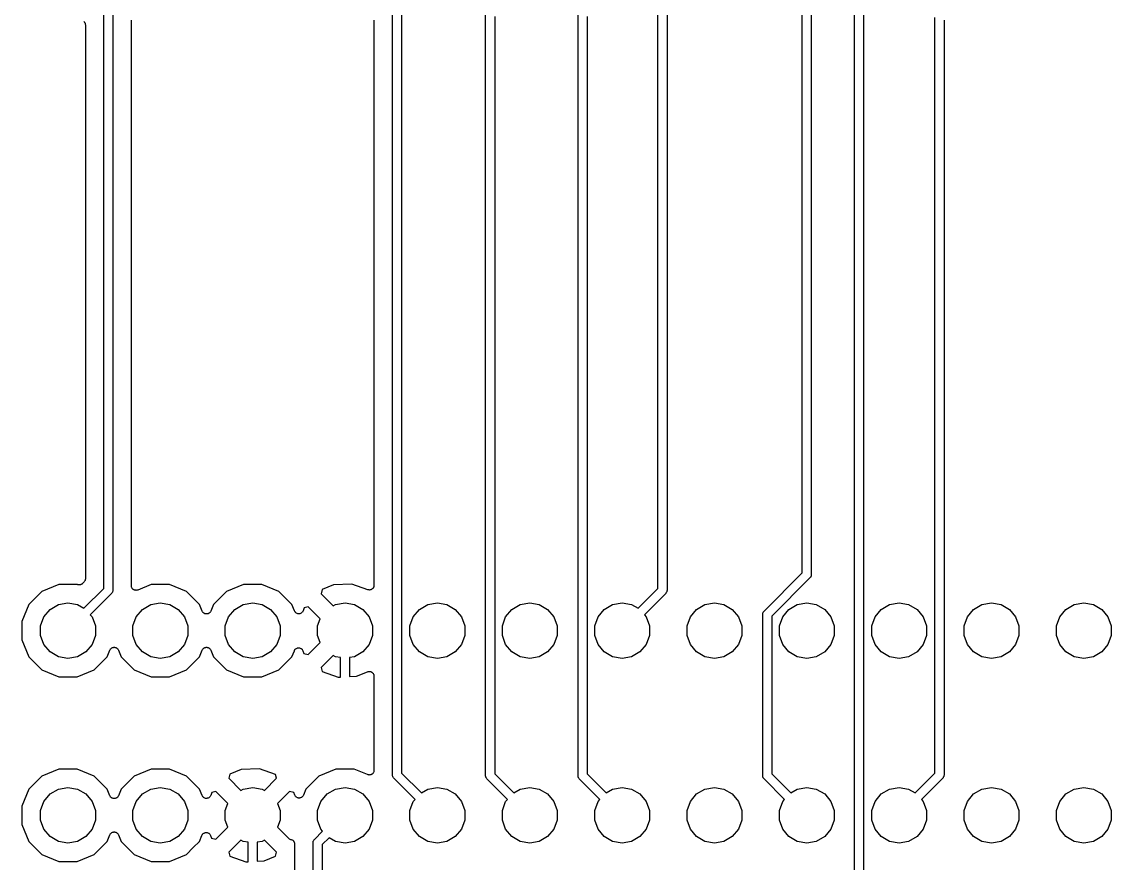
# Model space of a CAD drawing. Extents: x 116.4 to 213.4, y -134.3 to -53.5.
# Drawn here: x 134.98 to 164.94, y -119.43 to -96.28 of the extents above; entities that cross this region are included whole.
import ezdxf

# ---------------------------------------------------------------- set-up
doc = ezdxf.new("R2010")
doc.units = 0
doc.header["$MEASUREMENT"] = 0
doc.layers.add('BLACK', color=7, linetype='CONTINUOUS')

msp = doc.modelspace()

# ---------------------------------------------------------------- linework, layer by layer
at = {"layer": 'Black'}
for p, q in [((157.883, -120.589), (157.883, -83.522)), ((158.133, -83.5738), (158.133, -120.589)), ((137.236, -111.867), (137.236, -92.9432)), ((137.486, -92.8914), (137.486, -111.919)), ((152.476, -111.867), (152.476, -94.2559)), ((152.726, -94.2041), (152.726, -111.919)), ((145.174, -116.999), (145.174, -94.9966)), ((145.424, -95.121), (145.424, -116.947)), ((156.445, -111.441), (156.445, -95.7389)), ((156.695, -95.7389), (156.695, -111.492)), ((147.738, -117.023), (147.738, -96.0834)), ((147.988, -96.1352), (147.988, -116.971)), ((150.278, -117.023), (150.278, -96.0834)), ((150.528, -96.1352), (150.528, -116.971)), ((160.096, -116.947), (160.096, -96.159)), ((136.688, -96.2719), (136.698, -96.2808)), ((136.698, -96.2808), (136.703, -96.2881)), ((136.703, -96.2881), (136.708, -96.2943)), ((136.708, -96.2943), (136.714, -96.307)), ((136.714, -96.307), (136.721, -96.319)), ((136.721, -96.319), (136.722, -96.3273)), ((136.722, -96.3273), (136.725, -96.3351)), ((136.725, -96.3351), (136.726, -96.3488)), ((136.726, -96.3488), (136.728, -96.3624)), ((136.728, -96.3624), (136.728, -111.604)), ((137.994, -111.795), (137.994, -96.2309)), ((144.666, -96.2313), (144.666, -111.785)), ((160.346, -96.2322), (160.346, -116.999)), ((155.394, -112.491), (156.445, -111.441)), ((135.998, -111.76), (135.532, -111.953)), ((136.504, -111.76), (135.998, -111.76)), ((136.511, -111.763), (136.504, -111.76)), ((136.613, -111.761), (136.605, -111.763)), ((136.624, -111.753), (136.613, -111.761)), ((136.637, -111.747), (136.624, -111.753)), ((136.642, -111.74), (136.637, -111.747)), ((136.649, -111.736), (136.642, -111.74)), ((136.691, -111.694), (136.649, -111.736)), ((136.694, -111.689), (136.691, -111.694)), ((136.698, -111.686), (136.694, -111.689)), ((136.707, -111.671), (136.698, -111.686)), ((136.716, -111.658), (136.707, -111.671)), ((136.718, -111.652), (136.716, -111.658)), ((136.721, -111.647), (136.718, -111.652)), ((136.723, -111.631), (136.721, -111.647)), ((136.728, -111.615), (136.723, -111.631)), ((136.728, -111.604), (136.727, -111.609)), ((136.727, -111.609), (136.728, -111.615)), ((138.538, -111.76), (138.17, -111.912)), ((139.044, -111.76), (138.538, -111.76)), ((139.51, -111.954), (139.044, -111.76)), ((141.078, -111.76), (140.612, -111.953)), ((141.584, -111.76), (141.078, -111.76)), ((142.05, -111.954), (141.584, -111.76)), ((144.059, -111.749), (143.551, -111.774)), ((144.496, -111.905), (144.059, -111.749)), ((156.658, -111.581), (155.608, -112.631)), ((156.661, -111.576), (156.658, -111.581)), ((156.666, -111.573), (156.661, -111.576)), ((156.671, -111.563), (156.666, -111.573)), ((156.678, -111.555), (156.671, -111.563)), ((156.68, -111.549), (156.678, -111.555)), ((156.683, -111.545), (156.68, -111.549)), ((156.685, -111.54), (156.683, -111.545)), ((156.687, -111.535), (156.685, -111.54)), ((156.689, -111.524), (156.687, -111.535)), ((156.693, -111.514), (156.689, -111.524)), ((156.694, -111.503), (156.693, -111.508)), ((156.693, -111.508), (156.693, -111.514)), ((156.695, -111.492), (156.694, -111.498)), ((156.694, -111.498), (156.694, -111.503)), ((135.532, -111.953), (135.174, -112.31)), ((136.519, -111.765), (136.511, -111.763)), ((136.527, -111.768), (136.519, -111.765)), ((136.54, -111.77), (136.527, -111.768)), ((136.554, -111.773), (136.54, -111.77)), ((136.562, -111.772), (136.554, -111.773)), ((136.57, -111.772), (136.562, -111.772)), ((136.584, -111.769), (136.57, -111.772)), ((136.597, -111.767), (136.584, -111.769)), ((136.605, -111.763), (136.597, -111.767)), ((136.689, -112.414), (137.236, -111.867)), ((137.45, -112.007), (136.865, -112.591)), ((137.453, -112.003), (137.45, -112.007)), ((137.457, -111.999), (137.453, -112.003)), ((137.465, -111.985), (137.457, -111.999)), ((137.474, -111.972), (137.465, -111.985)), ((137.476, -111.966), (137.474, -111.972)), ((137.479, -111.962), (137.476, -111.966)), ((137.481, -111.945), (137.479, -111.962)), ((137.486, -111.93), (137.481, -111.945)), ((137.486, -111.919), (137.485, -111.924)), ((137.485, -111.924), (137.486, -111.93)), ((137.997, -111.808), (137.994, -111.795)), ((137.997, -111.822), (137.997, -111.808)), ((138, -111.83), (137.997, -111.822)), ((138.002, -111.838), (138, -111.83)), ((138.009, -111.85), (138.002, -111.838)), ((138.014, -111.863), (138.009, -111.85)), ((138.02, -111.869), (138.014, -111.863)), ((138.024, -111.876), (138.02, -111.869)), ((138.034, -111.885), (138.024, -111.876)), ((138.044, -111.895), (138.034, -111.885)), ((138.051, -111.899), (138.044, -111.895)), ((138.058, -111.905), (138.051, -111.899)), ((138.071, -111.909), (138.058, -111.905)), ((138.083, -111.916), (138.071, -111.909)), ((138.091, -111.917), (138.083, -111.916)), ((138.099, -111.92), (138.091, -111.917)), ((138.113, -111.92), (138.099, -111.92)), ((138.127, -111.922), (138.113, -111.92)), ((138.135, -111.92), (138.127, -111.922)), ((138.143, -111.92), (138.135, -111.92)), ((138.156, -111.915), (138.143, -111.92)), ((138.17, -111.912), (138.156, -111.915)), ((139.867, -112.312), (139.51, -111.954)), ((140.612, -111.953), (140.254, -112.31)), ((142.407, -112.312), (142.05, -111.954)), ((143.244, -111.901), (143.212, -112.013)), ((143.212, -112.013), (143.546, -112.347)), ((143.551, -111.774), (143.244, -111.901)), ((144.507, -111.907), (144.496, -111.905)), ((144.517, -111.91), (144.507, -111.907)), ((144.528, -111.91), (144.517, -111.91)), ((144.54, -111.912), (144.528, -111.91)), ((144.55, -111.91), (144.54, -111.912)), ((144.561, -111.91), (144.55, -111.91)), ((144.572, -111.906), (144.561, -111.91)), ((144.583, -111.904), (144.572, -111.906)), ((144.592, -111.899), (144.583, -111.904)), ((144.602, -111.895), (144.592, -111.899)), ((144.611, -111.888), (144.602, -111.895)), ((144.621, -111.882), (144.611, -111.888)), ((144.628, -111.874), (144.621, -111.882)), ((144.636, -111.867), (144.628, -111.874)), ((144.642, -111.857), (144.636, -111.867)), ((144.649, -111.848), (144.642, -111.857)), ((144.653, -111.838), (144.649, -111.848)), ((144.658, -111.829), (144.653, -111.838)), ((144.66, -111.817), (144.658, -111.829)), ((144.664, -111.807), (144.66, -111.817)), ((144.666, -111.785), (144.664, -111.796)), ((144.664, -111.796), (144.664, -111.807)), ((151.929, -112.414), (152.476, -111.867)), ((152.69, -112.007), (152.105, -112.591)), ((152.693, -112.003), (152.69, -112.007)), ((152.697, -111.999), (152.693, -112.003)), ((152.705, -111.985), (152.697, -111.999)), ((152.714, -111.972), (152.705, -111.985)), ((152.716, -111.966), (152.714, -111.972)), ((152.719, -111.962), (152.716, -111.966)), ((152.721, -111.945), (152.719, -111.962)), ((152.726, -111.93), (152.721, -111.945)), ((152.726, -111.919), (152.725, -111.924)), ((152.725, -111.924), (152.726, -111.93)), ((135.174, -112.31), (134.98, -112.776)), ((135.758, -112.444), (135.988, -112.311)), ((135.988, -112.311), (136.25, -112.265)), ((136.25, -112.265), (136.512, -112.311)), ((136.512, -112.311), (136.689, -112.414)), ((138.298, -112.444), (138.528, -112.311)), ((138.528, -112.311), (138.79, -112.265)), ((138.79, -112.265), (139.052, -112.311)), ((139.052, -112.311), (139.282, -112.444)), ((139.943, -112.494), (139.867, -112.312)), ((140.254, -112.31), (140.177, -112.494)), ((140.838, -112.444), (141.068, -112.311)), ((141.068, -112.311), (141.33, -112.265)), ((141.33, -112.265), (141.592, -112.311)), ((141.592, -112.311), (141.822, -112.444)), ((142.48, -112.488), (142.407, -112.312)), ((143.546, -112.347), (143.608, -112.311)), ((143.608, -112.311), (143.87, -112.265)), ((143.87, -112.265), (144.132, -112.311)), ((144.132, -112.311), (144.362, -112.444)), ((145.918, -112.444), (146.148, -112.311)), ((146.148, -112.311), (146.41, -112.265)), ((146.41, -112.265), (146.672, -112.311)), ((146.672, -112.311), (146.902, -112.444)), ((148.458, -112.444), (148.688, -112.311)), ((148.688, -112.311), (148.95, -112.265)), ((148.95, -112.265), (149.212, -112.311)), ((149.212, -112.311), (149.442, -112.444)), ((150.998, -112.444), (151.228, -112.311)), ((151.228, -112.311), (151.49, -112.265)), ((151.49, -112.265), (151.752, -112.311)), ((151.752, -112.311), (151.929, -112.414)), ((153.538, -112.444), (153.768, -112.311)), ((153.768, -112.311), (154.03, -112.265)), ((154.03, -112.265), (154.292, -112.311)), ((154.292, -112.311), (154.522, -112.444)), ((156.078, -112.444), (156.308, -112.311)), ((156.308, -112.311), (156.57, -112.265)), ((156.57, -112.265), (156.832, -112.311)), ((156.832, -112.311), (157.062, -112.444)), ((158.618, -112.444), (158.848, -112.311)), ((158.848, -112.311), (159.11, -112.265)), ((159.11, -112.265), (159.372, -112.311)), ((159.372, -112.311), (159.602, -112.444)), ((161.158, -112.444), (161.388, -112.311)), ((161.388, -112.311), (161.65, -112.265)), ((161.65, -112.265), (161.912, -112.311)), ((161.912, -112.311), (162.142, -112.444)), ((163.698, -112.444), (163.928, -112.311)), ((163.928, -112.311), (164.19, -112.265)), ((164.19, -112.265), (164.452, -112.311)), ((164.452, -112.311), (164.682, -112.444)), ((135.497, -112.897), (135.588, -112.648)), ((135.588, -112.648), (135.758, -112.444)), ((136.865, -112.591), (136.912, -112.648)), ((136.912, -112.648), (137.003, -112.897)), ((138.037, -112.897), (138.128, -112.648)), ((138.128, -112.648), (138.298, -112.444)), ((139.282, -112.444), (139.452, -112.648)), ((139.452, -112.648), (139.543, -112.897)), ((139.952, -112.508), (139.943, -112.494)), ((139.959, -112.523), (139.952, -112.508)), ((139.963, -112.527), (139.959, -112.523)), ((139.966, -112.531), (139.963, -112.527)), ((139.979, -112.541), (139.966, -112.531)), ((139.992, -112.553), (139.979, -112.541)), ((139.997, -112.555), (139.992, -112.553)), ((140.001, -112.558), (139.997, -112.555)), ((140.017, -112.563), (140.001, -112.558)), ((140.032, -112.569), (140.017, -112.563)), ((140.038, -112.57), (140.032, -112.569)), ((140.043, -112.571), (140.038, -112.57)), ((140.06, -112.571), (140.043, -112.571)), ((140.077, -112.571), (140.06, -112.571)), ((140.082, -112.57), (140.077, -112.571)), ((140.087, -112.57), (140.082, -112.57)), ((140.103, -112.563), (140.087, -112.57)), ((140.119, -112.558), (140.103, -112.563)), ((140.123, -112.555), (140.119, -112.558)), ((140.128, -112.553), (140.123, -112.555)), ((140.14, -112.541), (140.128, -112.553)), ((140.154, -112.531), (140.14, -112.541)), ((140.157, -112.527), (140.154, -112.531)), ((140.161, -112.523), (140.157, -112.527)), ((140.168, -112.508), (140.161, -112.523)), ((140.177, -112.494), (140.168, -112.508)), ((140.577, -112.897), (140.668, -112.648)), ((140.668, -112.648), (140.838, -112.444)), ((141.822, -112.444), (141.992, -112.648)), ((141.992, -112.648), (142.083, -112.897)), ((142.491, -112.505), (142.48, -112.488)), ((142.501, -112.522), (142.491, -112.505)), ((142.503, -112.523), (142.501, -112.522)), ((142.504, -112.525), (142.503, -112.523)), ((142.519, -112.537), (142.504, -112.525)), ((142.535, -112.55), (142.519, -112.537)), ((142.537, -112.55), (142.535, -112.55)), ((142.539, -112.552), (142.537, -112.55)), ((142.558, -112.558), (142.539, -112.552)), ((142.576, -112.565), (142.558, -112.558)), ((142.579, -112.565), (142.576, -112.565)), ((142.581, -112.565), (142.579, -112.565)), ((142.601, -112.564), (142.581, -112.565)), ((142.62, -112.564), (142.601, -112.564)), ((142.623, -112.563), (142.62, -112.564)), ((142.625, -112.563), (142.623, -112.563)), ((142.643, -112.556), (142.625, -112.563)), ((142.662, -112.549), (142.643, -112.556)), ((142.663, -112.547), (142.662, -112.549)), ((142.666, -112.546), (142.663, -112.547)), ((142.68, -112.533), (142.666, -112.546)), ((142.695, -112.52), (142.68, -112.533)), ((142.696, -112.518), (142.695, -112.52)), ((142.698, -112.517), (142.696, -112.518)), ((142.707, -112.499), (142.698, -112.517)), ((142.717, -112.482), (142.707, -112.499)), ((142.745, -112.403), (142.717, -112.482)), ((142.853, -112.372), (142.745, -112.403)), ((143.186, -112.706), (142.853, -112.372)), ((144.362, -112.444), (144.532, -112.648)), ((144.532, -112.648), (144.623, -112.897)), ((145.657, -112.897), (145.748, -112.648)), ((145.748, -112.648), (145.918, -112.444)), ((146.902, -112.444), (147.072, -112.648)), ((147.072, -112.648), (147.163, -112.897)), ((148.197, -112.897), (148.288, -112.648)), ((148.288, -112.648), (148.458, -112.444)), ((149.442, -112.444), (149.612, -112.648)), ((149.612, -112.648), (149.703, -112.897)), ((150.737, -112.897), (150.828, -112.648)), ((150.828, -112.648), (150.998, -112.444)), ((152.105, -112.591), (152.152, -112.648)), ((152.152, -112.648), (152.243, -112.897)), ((153.277, -112.897), (153.368, -112.648)), ((153.368, -112.648), (153.538, -112.444)), ((154.522, -112.444), (154.692, -112.648)), ((154.692, -112.648), (154.783, -112.897)), ((155.358, -112.569), (155.362, -112.553)), ((155.359, -112.574), (155.358, -112.569)), ((155.358, -112.58), (155.359, -112.574)), ((155.358, -117.023), (155.358, -112.58)), ((155.362, -112.553), (155.365, -112.537)), ((155.365, -112.537), (155.368, -112.532)), ((155.368, -112.532), (155.369, -112.527)), ((155.369, -112.527), (155.379, -112.513)), ((155.379, -112.513), (155.387, -112.499)), ((155.387, -112.499), (155.391, -112.496)), ((155.391, -112.496), (155.394, -112.491)), ((155.608, -112.631), (155.608, -116.971)), ((155.817, -112.897), (155.908, -112.648)), ((155.908, -112.648), (156.078, -112.444)), ((157.062, -112.444), (157.232, -112.648)), ((157.232, -112.648), (157.323, -112.897)), ((158.357, -112.897), (158.448, -112.648)), ((158.448, -112.648), (158.618, -112.444)), ((159.602, -112.444), (159.772, -112.648)), ((159.772, -112.648), (159.863, -112.897)), ((160.897, -112.897), (160.988, -112.648)), ((160.988, -112.648), (161.158, -112.444)), ((162.142, -112.444), (162.312, -112.648)), ((162.312, -112.648), (162.403, -112.897)), ((163.437, -112.897), (163.528, -112.648)), ((163.528, -112.648), (163.698, -112.444)), ((164.682, -112.444), (164.852, -112.648)), ((164.852, -112.648), (164.943, -112.897)), ((134.98, -112.776), (134.98, -113.282)), ((135.497, -113.163), (135.497, -112.897)), ((137.003, -112.897), (137.003, -113.163)), ((138.037, -113.163), (138.037, -112.897)), ((139.543, -112.897), (139.543, -113.163)), ((140.577, -113.163), (140.577, -112.897)), ((142.083, -112.897), (142.083, -113.163)), ((143.117, -112.897), (143.186, -112.706)), ((143.117, -113.163), (143.117, -112.897)), ((144.623, -112.897), (144.623, -113.163)), ((145.657, -113.163), (145.657, -112.897)), ((147.163, -112.897), (147.163, -113.163)), ((148.197, -113.163), (148.197, -112.897)), ((149.703, -112.897), (149.703, -113.163)), ((150.737, -113.163), (150.737, -112.897)), ((152.243, -112.897), (152.243, -113.163)), ((153.277, -113.163), (153.277, -112.897)), ((154.783, -112.897), (154.783, -113.163)), ((155.817, -113.163), (155.817, -112.897)), ((157.323, -112.897), (157.323, -113.163)), ((158.357, -113.163), (158.357, -112.897)), ((159.863, -112.897), (159.863, -113.163)), ((160.897, -113.163), (160.897, -112.897)), ((162.403, -112.897), (162.403, -113.163)), ((163.437, -113.163), (163.437, -112.897)), ((164.943, -112.897), (164.943, -113.163)), ((135.588, -113.412), (135.497, -113.163)), ((137.003, -113.163), (136.912, -113.412)), ((138.128, -113.412), (138.037, -113.163)), ((139.543, -113.163), (139.452, -113.412)), ((140.668, -113.412), (140.577, -113.163)), ((142.083, -113.163), (141.992, -113.412)), ((143.186, -113.354), (143.117, -113.163)), ((144.623, -113.163), (144.532, -113.412)), ((145.748, -113.412), (145.657, -113.163)), ((147.163, -113.163), (147.072, -113.412)), ((148.288, -113.412), (148.197, -113.163)), ((149.703, -113.163), (149.612, -113.412)), ((150.828, -113.412), (150.737, -113.163)), ((152.243, -113.163), (152.152, -113.412)), ((153.368, -113.412), (153.277, -113.163)), ((154.783, -113.163), (154.692, -113.412)), ((155.908, -113.412), (155.817, -113.163)), ((157.323, -113.163), (157.232, -113.412)), ((158.448, -113.412), (158.357, -113.163)), ((159.863, -113.163), (159.772, -113.412)), ((160.988, -113.412), (160.897, -113.163)), ((162.403, -113.163), (162.312, -113.412)), ((163.528, -113.412), (163.437, -113.163)), ((164.943, -113.163), (164.852, -113.412)), ((134.98, -113.282), (135.173, -113.748)), ((135.758, -113.616), (135.588, -113.412)), ((136.912, -113.412), (136.742, -113.616)), ((137.403, -113.566), (137.412, -113.552)), ((137.412, -113.552), (137.419, -113.537)), ((137.419, -113.537), (137.423, -113.533)), ((137.423, -113.533), (137.426, -113.529)), ((137.426, -113.529), (137.44, -113.519)), ((137.44, -113.519), (137.452, -113.507)), ((137.452, -113.507), (137.457, -113.505)), ((137.457, -113.505), (137.461, -113.502)), ((137.461, -113.502), (137.477, -113.497)), ((137.477, -113.497), (137.493, -113.49)), ((137.493, -113.49), (137.498, -113.49)), ((137.498, -113.49), (137.503, -113.489)), ((137.503, -113.489), (137.52, -113.489)), ((137.52, -113.489), (137.537, -113.489)), ((137.537, -113.489), (137.542, -113.49)), ((137.542, -113.49), (137.548, -113.491)), ((137.548, -113.491), (137.563, -113.497)), ((137.563, -113.497), (137.579, -113.502)), ((137.579, -113.502), (137.583, -113.505)), ((137.583, -113.505), (137.588, -113.507)), ((137.588, -113.507), (137.6, -113.519)), ((137.6, -113.519), (137.614, -113.529)), ((137.614, -113.529), (137.617, -113.533)), ((137.617, -113.533), (137.621, -113.537)), ((137.621, -113.537), (137.628, -113.552)), ((137.628, -113.552), (137.637, -113.566)), ((138.298, -113.616), (138.128, -113.412)), ((139.452, -113.412), (139.282, -113.616)), ((139.943, -113.566), (139.952, -113.552)), ((139.952, -113.552), (139.959, -113.537)), ((139.959, -113.537), (139.963, -113.533)), ((139.963, -113.533), (139.966, -113.529)), ((139.966, -113.529), (139.98, -113.519)), ((139.98, -113.519), (139.992, -113.507)), ((139.992, -113.507), (139.997, -113.505)), ((139.997, -113.505), (140.001, -113.502)), ((140.001, -113.502), (140.017, -113.497)), ((140.017, -113.497), (140.033, -113.49)), ((140.033, -113.49), (140.038, -113.49)), ((140.038, -113.49), (140.043, -113.489)), ((140.043, -113.489), (140.06, -113.489)), ((140.06, -113.489), (140.077, -113.489)), ((140.077, -113.489), (140.082, -113.49)), ((140.082, -113.49), (140.088, -113.491)), ((140.088, -113.491), (140.103, -113.497)), ((140.103, -113.497), (140.119, -113.502)), ((140.119, -113.502), (140.123, -113.505)), ((140.123, -113.505), (140.128, -113.507)), ((140.128, -113.507), (140.14, -113.519)), ((140.14, -113.519), (140.154, -113.529)), ((140.154, -113.529), (140.157, -113.533)), ((140.157, -113.533), (140.161, -113.537)), ((140.161, -113.537), (140.168, -113.552)), ((140.168, -113.552), (140.177, -113.566)), ((140.838, -113.616), (140.668, -113.412)), ((141.992, -113.412), (141.822, -113.616)), ((142.485, -113.568), (142.493, -113.553)), ((142.493, -113.553), (142.497, -113.549)), ((142.497, -113.549), (142.5, -113.544)), ((142.5, -113.544), (142.513, -113.534)), ((142.513, -113.534), (142.525, -113.523)), ((142.525, -113.523), (142.53, -113.521)), ((142.53, -113.521), (142.535, -113.518)), ((142.535, -113.518), (142.551, -113.513)), ((142.551, -113.513), (142.566, -113.506)), ((142.566, -113.506), (142.572, -113.506)), ((142.572, -113.506), (142.577, -113.504)), ((142.577, -113.504), (142.593, -113.505)), ((142.593, -113.505), (142.61, -113.504)), ((142.61, -113.504), (142.615, -113.506)), ((142.615, -113.506), (142.621, -113.506)), ((142.621, -113.506), (142.636, -113.513)), ((142.636, -113.513), (142.652, -113.518)), ((142.652, -113.518), (142.657, -113.521)), ((142.657, -113.521), (142.662, -113.523)), ((142.662, -113.523), (142.674, -113.534)), ((142.674, -113.534), (142.687, -113.544)), ((142.687, -113.544), (142.69, -113.549)), ((142.69, -113.549), (142.694, -113.553)), ((142.694, -113.553), (142.702, -113.568)), ((142.853, -113.688), (143.186, -113.354)), ((144.532, -113.412), (144.362, -113.616)), ((145.918, -113.616), (145.748, -113.412)), ((147.072, -113.412), (146.902, -113.616)), ((148.458, -113.616), (148.288, -113.412)), ((149.612, -113.412), (149.442, -113.616)), ((150.998, -113.616), (150.828, -113.412)), ((152.152, -113.412), (151.982, -113.616)), ((153.538, -113.616), (153.368, -113.412)), ((154.692, -113.412), (154.522, -113.616)), ((156.078, -113.616), (155.908, -113.412)), ((157.232, -113.412), (157.062, -113.616)), ((158.618, -113.616), (158.448, -113.412)), ((159.772, -113.412), (159.602, -113.616)), ((161.158, -113.616), (160.988, -113.412)), ((162.312, -113.412), (162.142, -113.616)), ((163.698, -113.616), (163.528, -113.412)), ((164.852, -113.412), (164.682, -113.616)), ((135.173, -113.748), (135.53, -114.106)), ((135.988, -113.749), (135.758, -113.616)), ((136.25, -113.795), (135.988, -113.749)), ((136.512, -113.749), (136.25, -113.795)), ((136.742, -113.616), (136.512, -113.749)), ((136.968, -114.107), (137.326, -113.75)), ((137.326, -113.75), (137.403, -113.566)), ((137.637, -113.566), (137.713, -113.748)), ((137.713, -113.748), (138.07, -114.106)), ((138.528, -113.749), (138.298, -113.616)), ((138.79, -113.795), (138.528, -113.749)), ((139.052, -113.749), (138.79, -113.795)), ((139.282, -113.616), (139.052, -113.749)), ((139.508, -114.107), (139.866, -113.75)), ((139.866, -113.75), (139.943, -113.566)), ((140.177, -113.566), (140.253, -113.748)), ((140.253, -113.748), (140.61, -114.106)), ((141.068, -113.749), (140.838, -113.616)), ((141.33, -113.795), (141.068, -113.749)), ((141.592, -113.749), (141.33, -113.795)), ((141.822, -113.616), (141.592, -113.749)), ((142.048, -114.107), (142.406, -113.75)), ((142.406, -113.75), (142.476, -113.582)), ((142.476, -113.582), (142.485, -113.568)), ((142.702, -113.568), (142.711, -113.582)), ((142.711, -113.582), (142.741, -113.656)), ((142.741, -113.656), (142.853, -113.688)), ((143.546, -113.713), (143.212, -114.047)), ((143.608, -113.749), (143.546, -113.713)), ((143.745, -113.773), (143.608, -113.749)), ((143.745, -114.308), (143.745, -113.773)), ((144.132, -113.749), (143.995, -113.773)), ((143.995, -113.773), (143.995, -114.295)), ((144.362, -113.616), (144.132, -113.749)), ((146.148, -113.749), (145.918, -113.616)), ((146.41, -113.795), (146.148, -113.749)), ((146.672, -113.749), (146.41, -113.795)), ((146.902, -113.616), (146.672, -113.749)), ((148.688, -113.749), (148.458, -113.616)), ((148.95, -113.795), (148.688, -113.749)), ((149.212, -113.749), (148.95, -113.795)), ((149.442, -113.616), (149.212, -113.749)), ((151.228, -113.749), (150.998, -113.616)), ((151.49, -113.795), (151.228, -113.749)), ((151.752, -113.749), (151.49, -113.795)), ((151.982, -113.616), (151.752, -113.749)), ((153.768, -113.749), (153.538, -113.616)), ((154.03, -113.795), (153.768, -113.749)), ((154.292, -113.749), (154.03, -113.795)), ((154.522, -113.616), (154.292, -113.749)), ((156.308, -113.749), (156.078, -113.616)), ((156.57, -113.795), (156.308, -113.749)), ((156.832, -113.749), (156.57, -113.795)), ((157.062, -113.616), (156.832, -113.749)), ((158.848, -113.749), (158.618, -113.616)), ((159.11, -113.795), (158.848, -113.749)), ((159.372, -113.749), (159.11, -113.795)), ((159.602, -113.616), (159.372, -113.749)), ((161.388, -113.749), (161.158, -113.616)), ((161.65, -113.795), (161.388, -113.749)), ((161.912, -113.749), (161.65, -113.795)), ((162.142, -113.616), (161.912, -113.749)), ((163.928, -113.749), (163.698, -113.616)), ((164.19, -113.795), (163.928, -113.749)), ((164.452, -113.749), (164.19, -113.795)), ((164.682, -113.616), (164.452, -113.749)), ((135.53, -114.106), (135.996, -114.3)), ((136.502, -114.3), (136.968, -114.107)), ((138.07, -114.106), (138.536, -114.3)), ((139.042, -114.3), (139.508, -114.107)), ((140.61, -114.106), (141.076, -114.3)), ((141.582, -114.3), (142.048, -114.107)), ((143.212, -114.047), (143.243, -114.155)), ((143.243, -114.155), (143.681, -114.311)), ((144.49, -114.161), (144.504, -114.158)), ((144.504, -114.158), (144.517, -114.153)), ((144.517, -114.153), (144.525, -114.153)), ((144.525, -114.153), (144.533, -114.151)), ((144.533, -114.151), (144.547, -114.153)), ((144.547, -114.153), (144.561, -114.153)), ((144.561, -114.153), (144.569, -114.156)), ((144.569, -114.156), (144.577, -114.157)), ((144.577, -114.157), (144.589, -114.164)), ((135.996, -114.3), (136.502, -114.3)), ((138.536, -114.3), (139.042, -114.3)), ((141.076, -114.3), (141.582, -114.3)), ((143.681, -114.311), (143.745, -114.308)), ((143.995, -114.295), (144.189, -114.286)), ((144.189, -114.286), (144.49, -114.161)), ((144.589, -114.164), (144.602, -114.168)), ((144.602, -114.168), (144.609, -114.174)), ((144.609, -114.174), (144.616, -114.178)), ((144.616, -114.178), (144.625, -114.188)), ((144.625, -114.188), (144.636, -114.197)), ((144.636, -114.197), (144.64, -114.204)), ((144.64, -114.204), (144.646, -114.21)), ((144.646, -114.21), (144.651, -114.223)), ((144.651, -114.223), (144.658, -114.235)), ((144.658, -114.235), (144.659, -114.243)), ((144.659, -114.243), (144.663, -114.251)), ((144.663, -114.251), (144.663, -114.265)), ((144.663, -114.265), (144.666, -114.278)), ((144.666, -114.278), (144.666, -116.875)), ((135.998, -116.84), (135.532, -117.033)), ((136.504, -116.84), (135.998, -116.84)), ((136.97, -117.034), (136.504, -116.84)), ((138.538, -116.84), (138.072, -117.033)), ((139.044, -116.84), (138.538, -116.84)), ((139.51, -117.034), (139.044, -116.84)), ((141.011, -116.854), (140.704, -116.981)), ((141.519, -116.829), (141.011, -116.854)), ((141.957, -116.985), (141.519, -116.829)), ((143.618, -116.84), (143.152, -117.033)), ((144.124, -116.84), (143.618, -116.84)), ((144.49, -116.992), (144.124, -116.84)), ((135.532, -117.033), (135.174, -117.39)), ((137.327, -117.392), (136.97, -117.034)), ((138.072, -117.033), (137.714, -117.39)), ((139.696, -117.22), (139.51, -117.034)), ((140.704, -116.981), (140.672, -117.093)), ((140.672, -117.093), (141.006, -117.427)), ((141.654, -117.427), (141.988, -117.093)), ((141.988, -117.093), (141.957, -116.985)), ((143.152, -117.033), (142.794, -117.39)), ((144.504, -116.995), (144.49, -116.992)), ((144.517, -117), (144.504, -116.995)), ((144.525, -117), (144.517, -117)), ((144.533, -117.002), (144.525, -117)), ((144.547, -117), (144.533, -117.002)), ((144.561, -117), (144.547, -117)), ((144.569, -116.997), (144.561, -117)), ((144.577, -116.996), (144.569, -116.997)), ((144.589, -116.99), (144.577, -116.996)), ((144.602, -116.985), (144.589, -116.99)), ((144.609, -116.98), (144.602, -116.985)), ((144.616, -116.976), (144.609, -116.98)), ((144.625, -116.966), (144.616, -116.976)), ((144.636, -116.957), (144.625, -116.966)), ((144.64, -116.949), (144.636, -116.957)), ((144.646, -116.943), (144.64, -116.949)), ((144.651, -116.93), (144.646, -116.943)), ((144.658, -116.918), (144.651, -116.93)), ((144.659, -116.91), (144.658, -116.918)), ((144.663, -116.903), (144.659, -116.91)), ((144.666, -116.875), (144.663, -116.889)), ((144.663, -116.889), (144.663, -116.903)), ((145.175, -117.004), (145.174, -116.999)), ((145.174, -117.01), (145.175, -117.004)), ((145.178, -117.025), (145.174, -117.01)), ((145.181, -117.041), (145.178, -117.025)), ((145.184, -117.046), (145.181, -117.041)), ((145.185, -117.052), (145.184, -117.046)), ((145.195, -117.065), (145.185, -117.052)), ((145.203, -117.079), (145.195, -117.065)), ((145.207, -117.083), (145.203, -117.079)), ((145.21, -117.087), (145.207, -117.083)), ((145.795, -117.671), (145.21, -117.087)), ((145.424, -116.947), (145.971, -117.494)), ((147.739, -117.028), (147.738, -117.023)), ((147.738, -117.033), (147.739, -117.028)), ((147.742, -117.049), (147.738, -117.033)), ((147.745, -117.065), (147.742, -117.049)), ((147.748, -117.07), (147.745, -117.065)), ((147.749, -117.075), (147.748, -117.07)), ((147.759, -117.089), (147.749, -117.075)), ((147.767, -117.103), (147.759, -117.089)), ((147.771, -117.106), (147.767, -117.103)), ((147.774, -117.111), (147.771, -117.106)), ((148.335, -117.671), (147.774, -117.111)), ((147.988, -116.971), (148.511, -117.494)), ((150.279, -117.028), (150.278, -117.023)), ((150.278, -117.033), (150.279, -117.028)), ((150.282, -117.049), (150.278, -117.033)), ((150.285, -117.065), (150.282, -117.049)), ((150.288, -117.07), (150.285, -117.065)), ((150.289, -117.075), (150.288, -117.07)), ((150.299, -117.089), (150.289, -117.075)), ((150.307, -117.103), (150.299, -117.089)), ((150.311, -117.106), (150.307, -117.103)), ((150.314, -117.111), (150.311, -117.106)), ((150.875, -117.671), (150.314, -117.111)), ((150.528, -116.971), (151.051, -117.494)), ((155.359, -117.028), (155.358, -117.023)), ((155.358, -117.034), (155.359, -117.028)), ((155.362, -117.049), (155.358, -117.034)), ((155.365, -117.065), (155.362, -117.049)), ((155.368, -117.07), (155.365, -117.065)), ((155.369, -117.076), (155.368, -117.07)), ((155.379, -117.089), (155.369, -117.076)), ((155.387, -117.103), (155.379, -117.089)), ((155.391, -117.107), (155.387, -117.103)), ((155.394, -117.111), (155.391, -117.107)), ((155.955, -117.671), (155.394, -117.111)), ((155.608, -116.971), (156.131, -117.494)), ((159.549, -117.494), (160.096, -116.947)), ((160.31, -117.087), (159.725, -117.671)), ((160.313, -117.083), (160.31, -117.087)), ((160.317, -117.079), (160.313, -117.083)), ((160.325, -117.065), (160.317, -117.079)), ((160.334, -117.052), (160.325, -117.065)), ((160.336, -117.046), (160.334, -117.052)), ((160.339, -117.042), (160.336, -117.046)), ((160.341, -117.025), (160.339, -117.042)), ((160.346, -117.01), (160.341, -117.025)), ((160.346, -116.999), (160.345, -117.004)), ((160.345, -117.004), (160.346, -117.01)), ((135.174, -117.39), (134.98, -117.856)), ((135.758, -117.524), (135.988, -117.391)), ((135.988, -117.391), (136.25, -117.345)), ((136.25, -117.345), (136.512, -117.391)), ((136.512, -117.391), (136.742, -117.524)), ((137.403, -117.574), (137.327, -117.392)), ((137.714, -117.39), (137.637, -117.574)), ((138.298, -117.524), (138.528, -117.391)), ((138.528, -117.391), (138.79, -117.345)), ((138.79, -117.345), (139.052, -117.391)), ((139.052, -117.391), (139.282, -117.524)), ((139.867, -117.392), (139.696, -117.22)), ((139.94, -117.568), (139.867, -117.392)), ((140.313, -117.452), (140.205, -117.483)), ((140.646, -117.786), (140.313, -117.452)), ((141.006, -117.427), (141.068, -117.391)), ((141.068, -117.391), (141.33, -117.345)), ((141.33, -117.345), (141.592, -117.391)), ((141.592, -117.391), (141.654, -117.427)), ((142.347, -117.452), (142.014, -117.786)), ((142.459, -117.484), (142.347, -117.452)), ((142.794, -117.39), (142.724, -117.558)), ((143.378, -117.524), (143.608, -117.391)), ((143.608, -117.391), (143.87, -117.345)), ((143.87, -117.345), (144.132, -117.391)), ((144.132, -117.391), (144.362, -117.524)), ((145.971, -117.494), (146.148, -117.391)), ((146.148, -117.391), (146.41, -117.345)), ((146.41, -117.345), (146.672, -117.391)), ((146.672, -117.391), (146.902, -117.524)), ((148.511, -117.494), (148.688, -117.391)), ((148.688, -117.391), (148.95, -117.345)), ((148.95, -117.345), (149.212, -117.391)), ((149.212, -117.391), (149.442, -117.524)), ((151.051, -117.494), (151.228, -117.391)), ((151.228, -117.391), (151.49, -117.345)), ((151.49, -117.345), (151.752, -117.391)), ((151.752, -117.391), (151.982, -117.524)), ((153.538, -117.524), (153.768, -117.391)), ((153.768, -117.391), (154.03, -117.345)), ((154.03, -117.345), (154.292, -117.391)), ((154.292, -117.391), (154.522, -117.524)), ((156.131, -117.494), (156.308, -117.391)), ((156.308, -117.391), (156.57, -117.345)), ((156.57, -117.345), (156.832, -117.391)), ((156.832, -117.391), (157.062, -117.524)), ((158.618, -117.524), (158.848, -117.391)), ((158.848, -117.391), (159.11, -117.345)), ((159.11, -117.345), (159.372, -117.391)), ((159.372, -117.391), (159.549, -117.494)), ((161.158, -117.524), (161.388, -117.391)), ((161.388, -117.391), (161.65, -117.345)), ((161.65, -117.345), (161.912, -117.391)), ((161.912, -117.391), (162.142, -117.524)), ((163.698, -117.524), (163.928, -117.391)), ((163.928, -117.391), (164.19, -117.345)), ((164.19, -117.345), (164.452, -117.391)), ((164.452, -117.391), (164.682, -117.524)), ((135.497, -117.977), (135.588, -117.728)), ((135.588, -117.728), (135.758, -117.524)), ((136.742, -117.524), (136.912, -117.728)), ((136.912, -117.728), (137.003, -117.977)), ((137.412, -117.588), (137.403, -117.574)), ((137.419, -117.603), (137.412, -117.588)), ((137.423, -117.607), (137.419, -117.603)), ((137.426, -117.611), (137.423, -117.607)), ((137.439, -117.621), (137.426, -117.611)), ((137.452, -117.633), (137.439, -117.621)), ((137.457, -117.635), (137.452, -117.633)), ((137.461, -117.638), (137.457, -117.635)), ((137.477, -117.643), (137.461, -117.638)), ((137.492, -117.649), (137.477, -117.643)), ((137.498, -117.65), (137.492, -117.649)), ((137.503, -117.651), (137.498, -117.65)), ((137.52, -117.651), (137.503, -117.651)), ((137.537, -117.651), (137.52, -117.651)), ((137.542, -117.65), (137.537, -117.651)), ((137.547, -117.65), (137.542, -117.65)), ((137.563, -117.643), (137.547, -117.65)), ((137.579, -117.638), (137.563, -117.643)), ((137.583, -117.635), (137.579, -117.638)), ((137.588, -117.633), (137.583, -117.635)), ((137.6, -117.621), (137.588, -117.633)), ((137.614, -117.611), (137.6, -117.621)), ((137.617, -117.607), (137.614, -117.611)), ((137.621, -117.603), (137.617, -117.607)), ((137.628, -117.588), (137.621, -117.603)), ((137.637, -117.574), (137.628, -117.588)), ((138.037, -117.977), (138.128, -117.728)), ((138.128, -117.728), (138.298, -117.524)), ((139.282, -117.524), (139.452, -117.728)), ((139.452, -117.728), (139.543, -117.977)), ((139.951, -117.585), (139.94, -117.568)), ((139.961, -117.602), (139.951, -117.585)), ((139.963, -117.603), (139.961, -117.602)), ((139.964, -117.605), (139.963, -117.603)), ((139.979, -117.617), (139.964, -117.605)), ((139.995, -117.63), (139.979, -117.617)), ((139.997, -117.63), (139.995, -117.63)), ((139.999, -117.632), (139.997, -117.63)), ((140.018, -117.638), (139.999, -117.632)), ((140.036, -117.645), (140.018, -117.638)), ((140.039, -117.645), (140.036, -117.645)), ((140.041, -117.645), (140.039, -117.645)), ((140.061, -117.644), (140.041, -117.645)), ((140.08, -117.644), (140.061, -117.644)), ((140.083, -117.643), (140.08, -117.644)), ((140.085, -117.643), (140.083, -117.643)), ((140.103, -117.636), (140.085, -117.643)), ((140.122, -117.629), (140.103, -117.636)), ((140.123, -117.627), (140.122, -117.629)), ((140.126, -117.626), (140.123, -117.627)), ((140.14, -117.613), (140.126, -117.626)), ((140.155, -117.6), (140.14, -117.613)), ((140.156, -117.598), (140.155, -117.6)), ((140.158, -117.597), (140.156, -117.598)), ((140.167, -117.579), (140.158, -117.597)), ((140.177, -117.562), (140.167, -117.579)), ((140.205, -117.483), (140.177, -117.562)), ((142.489, -117.558), (142.459, -117.484)), ((142.498, -117.572), (142.489, -117.558)), ((142.506, -117.587), (142.498, -117.572)), ((142.51, -117.591), (142.506, -117.587)), ((142.513, -117.596), (142.51, -117.591)), ((142.526, -117.606), (142.513, -117.596)), ((142.538, -117.617), (142.526, -117.606)), ((142.543, -117.619), (142.538, -117.617)), ((142.548, -117.622), (142.543, -117.619)), ((142.564, -117.627), (142.548, -117.622)), ((142.579, -117.634), (142.564, -117.627)), ((142.585, -117.634), (142.579, -117.634)), ((142.59, -117.636), (142.585, -117.634)), ((142.607, -117.635), (142.59, -117.636)), ((142.623, -117.636), (142.607, -117.635)), ((142.628, -117.634), (142.623, -117.636)), ((142.634, -117.634), (142.628, -117.634)), ((142.649, -117.627), (142.634, -117.634)), ((142.665, -117.622), (142.649, -117.627)), ((142.67, -117.619), (142.665, -117.622)), ((142.675, -117.617), (142.67, -117.619)), ((142.687, -117.606), (142.675, -117.617)), ((142.7, -117.596), (142.687, -117.606)), ((142.703, -117.591), (142.7, -117.596)), ((142.707, -117.587), (142.703, -117.591)), ((142.715, -117.572), (142.707, -117.587)), ((142.724, -117.558), (142.715, -117.572)), ((143.117, -117.977), (143.208, -117.728)), ((143.208, -117.728), (143.378, -117.524)), ((144.362, -117.524), (144.532, -117.728)), ((144.532, -117.728), (144.623, -117.977)), ((145.657, -117.977), (145.748, -117.728)), ((145.748, -117.728), (145.795, -117.671)), ((146.902, -117.524), (147.072, -117.728)), ((147.072, -117.728), (147.163, -117.977)), ((148.197, -117.977), (148.288, -117.728)), ((148.288, -117.728), (148.335, -117.671)), ((149.442, -117.524), (149.612, -117.728)), ((149.612, -117.728), (149.703, -117.977)), ((150.737, -117.977), (150.828, -117.728)), ((150.828, -117.728), (150.875, -117.671)), ((151.982, -117.524), (152.152, -117.728)), ((152.152, -117.728), (152.243, -117.977)), ((153.277, -117.977), (153.368, -117.728)), ((153.368, -117.728), (153.538, -117.524)), ((154.522, -117.524), (154.692, -117.728)), ((154.692, -117.728), (154.783, -117.977)), ((155.817, -117.977), (155.908, -117.728)), ((155.908, -117.728), (155.955, -117.671)), ((157.062, -117.524), (157.232, -117.728)), ((157.232, -117.728), (157.323, -117.977)), ((158.357, -117.977), (158.448, -117.728)), ((158.448, -117.728), (158.618, -117.524)), ((159.725, -117.671), (159.772, -117.728)), ((159.772, -117.728), (159.863, -117.977)), ((160.897, -117.977), (160.988, -117.728)), ((160.988, -117.728), (161.158, -117.524)), ((162.142, -117.524), (162.312, -117.728)), ((162.312, -117.728), (162.403, -117.977)), ((163.437, -117.977), (163.528, -117.728)), ((163.528, -117.728), (163.698, -117.524)), ((164.682, -117.524), (164.852, -117.728)), ((164.852, -117.728), (164.943, -117.977)), ((134.98, -117.856), (134.98, -118.362)), ((135.497, -118.243), (135.497, -117.977)), ((137.003, -117.977), (137.003, -118.243)), ((138.037, -118.243), (138.037, -117.977)), ((139.543, -117.977), (139.543, -118.243)), ((140.577, -117.977), (140.646, -117.786)), ((140.577, -118.243), (140.577, -117.977)), ((142.014, -117.786), (142.083, -117.977)), ((142.083, -117.977), (142.083, -118.243)), ((143.117, -118.243), (143.117, -117.977)), ((144.623, -117.977), (144.623, -118.243)), ((145.657, -118.243), (145.657, -117.977)), ((147.163, -117.977), (147.163, -118.243)), ((148.197, -118.243), (148.197, -117.977)), ((149.703, -117.977), (149.703, -118.243)), ((150.737, -118.243), (150.737, -117.977)), ((152.243, -117.977), (152.243, -118.243)), ((153.277, -118.243), (153.277, -117.977)), ((154.783, -117.977), (154.783, -118.243)), ((155.817, -118.243), (155.817, -117.977)), ((157.323, -117.977), (157.323, -118.243)), ((158.357, -118.243), (158.357, -117.977)), ((159.863, -117.977), (159.863, -118.243)), ((160.897, -118.243), (160.897, -117.977)), ((162.403, -117.977), (162.403, -118.243)), ((163.437, -118.243), (163.437, -117.977)), ((164.943, -117.977), (164.943, -118.243)), ((135.588, -118.492), (135.497, -118.243)), ((137.003, -118.243), (136.912, -118.492)), ((138.128, -118.492), (138.037, -118.243)), ((139.543, -118.243), (139.452, -118.492)), ((140.646, -118.434), (140.577, -118.243)), ((142.083, -118.243), (142.014, -118.434)), ((143.208, -118.492), (143.117, -118.243)), ((144.623, -118.243), (144.532, -118.492)), ((145.748, -118.492), (145.657, -118.243)), ((147.163, -118.243), (147.072, -118.492)), ((148.288, -118.492), (148.197, -118.243)), ((149.703, -118.243), (149.612, -118.492)), ((150.828, -118.492), (150.737, -118.243)), ((152.243, -118.243), (152.152, -118.492)), ((153.368, -118.492), (153.277, -118.243)), ((154.783, -118.243), (154.692, -118.492)), ((155.908, -118.492), (155.817, -118.243)), ((157.323, -118.243), (157.232, -118.492)), ((158.448, -118.492), (158.357, -118.243)), ((159.863, -118.243), (159.772, -118.492)), ((160.988, -118.492), (160.897, -118.243)), ((162.403, -118.243), (162.312, -118.492)), ((163.528, -118.492), (163.437, -118.243)), ((164.943, -118.243), (164.852, -118.492)), ((134.98, -118.362), (135.173, -118.828)), ((135.758, -118.696), (135.588, -118.492)), ((136.912, -118.492), (136.742, -118.696)), ((137.326, -118.83), (137.403, -118.646)), ((137.403, -118.646), (137.412, -118.632)), ((137.412, -118.632), (137.419, -118.617)), ((137.419, -118.617), (137.423, -118.613)), ((137.423, -118.613), (137.426, -118.609)), ((137.426, -118.609), (137.44, -118.599)), ((137.44, -118.599), (137.452, -118.587)), ((137.452, -118.587), (137.457, -118.585)), ((137.457, -118.585), (137.461, -118.582)), ((137.461, -118.582), (137.477, -118.577)), ((137.477, -118.577), (137.493, -118.57)), ((137.493, -118.57), (137.498, -118.57)), ((137.498, -118.57), (137.503, -118.569)), ((137.503, -118.569), (137.52, -118.569)), ((137.52, -118.569), (137.537, -118.569)), ((137.537, -118.569), (137.542, -118.57)), ((137.542, -118.57), (137.548, -118.571)), ((137.548, -118.571), (137.563, -118.577)), ((137.563, -118.577), (137.579, -118.582)), ((137.579, -118.582), (137.583, -118.585)), ((137.583, -118.585), (137.588, -118.587)), ((137.588, -118.587), (137.6, -118.599)), ((137.6, -118.599), (137.614, -118.609)), ((137.614, -118.609), (137.617, -118.613)), ((137.617, -118.613), (137.621, -118.617)), ((137.621, -118.617), (137.628, -118.632)), ((137.628, -118.632), (137.637, -118.646)), ((137.637, -118.646), (137.713, -118.828)), ((138.298, -118.696), (138.128, -118.492)), ((139.452, -118.492), (139.282, -118.696)), ((139.936, -118.662), (139.945, -118.648)), ((139.945, -118.648), (139.953, -118.633)), ((139.953, -118.633), (139.957, -118.629)), ((139.957, -118.629), (139.96, -118.624)), ((139.96, -118.624), (139.973, -118.614)), ((139.973, -118.614), (139.985, -118.603)), ((139.985, -118.603), (139.99, -118.601)), ((139.99, -118.601), (139.995, -118.598)), ((139.995, -118.598), (140.011, -118.593)), ((140.011, -118.593), (140.026, -118.586)), ((140.026, -118.586), (140.032, -118.586)), ((140.032, -118.586), (140.037, -118.584)), ((140.037, -118.584), (140.053, -118.585)), ((140.053, -118.585), (140.07, -118.584)), ((140.07, -118.584), (140.075, -118.586)), ((140.075, -118.586), (140.081, -118.586)), ((140.081, -118.586), (140.096, -118.593)), ((140.096, -118.593), (140.112, -118.598)), ((140.112, -118.598), (140.117, -118.601)), ((140.117, -118.601), (140.122, -118.603)), ((140.122, -118.603), (140.134, -118.614)), ((140.134, -118.614), (140.147, -118.624)), ((140.147, -118.624), (140.15, -118.629)), ((140.15, -118.629), (140.154, -118.633)), ((140.154, -118.633), (140.162, -118.648)), ((140.162, -118.648), (140.171, -118.662)), ((140.313, -118.768), (140.646, -118.434)), ((142.014, -118.434), (142.351, -118.772)), ((143.027, -118.776), (143.255, -118.549)), ((143.255, -118.549), (143.208, -118.492)), ((144.532, -118.492), (144.362, -118.696)), ((145.918, -118.696), (145.748, -118.492)), ((147.072, -118.492), (146.902, -118.696)), ((148.458, -118.696), (148.288, -118.492)), ((149.612, -118.492), (149.442, -118.696)), ((150.998, -118.696), (150.828, -118.492)), ((152.152, -118.492), (151.982, -118.696)), ((153.538, -118.696), (153.368, -118.492)), ((154.692, -118.492), (154.522, -118.696)), ((156.078, -118.696), (155.908, -118.492)), ((157.232, -118.492), (157.062, -118.696)), ((158.618, -118.696), (158.448, -118.492)), ((159.772, -118.492), (159.602, -118.696)), ((161.158, -118.696), (160.988, -118.492)), ((162.312, -118.492), (162.142, -118.696)), ((163.698, -118.696), (163.528, -118.492)), ((164.852, -118.492), (164.682, -118.696)), ((135.173, -118.828), (135.53, -119.186)), ((135.988, -118.829), (135.758, -118.696)), ((136.25, -118.875), (135.988, -118.829)), ((136.512, -118.829), (136.25, -118.875)), ((136.742, -118.696), (136.512, -118.829)), ((136.968, -119.187), (137.326, -118.83)), ((137.713, -118.828), (138.07, -119.186)), ((138.528, -118.829), (138.298, -118.696)), ((138.79, -118.875), (138.528, -118.829)), ((139.052, -118.829), (138.79, -118.875)), ((139.282, -118.696), (139.052, -118.829)), ((139.696, -119), (139.866, -118.83)), ((139.866, -118.83), (139.936, -118.662)), ((140.171, -118.662), (140.201, -118.736)), ((140.201, -118.736), (140.313, -118.768)), ((141.006, -118.793), (140.672, -119.127)), ((141.068, -118.829), (141.006, -118.793)), ((141.205, -118.853), (141.068, -118.829)), ((141.205, -119.388), (141.205, -118.853)), ((141.592, -118.829), (141.455, -118.853)), ((141.455, -118.853), (141.455, -119.375)), ((141.654, -118.793), (141.592, -118.829)), ((141.988, -119.127), (141.654, -118.793)), ((142.351, -118.772), (142.365, -118.771)), ((142.365, -118.771), (142.371, -118.772)), ((142.371, -118.772), (142.378, -118.772)), ((142.378, -118.772), (142.392, -118.778)), ((142.392, -118.778), (142.407, -118.782)), ((142.407, -118.782), (142.413, -118.785)), ((142.413, -118.785), (142.419, -118.788)), ((142.419, -118.788), (142.431, -118.798)), ((142.431, -118.798), (142.444, -118.806)), ((142.444, -118.806), (142.448, -118.812)), ((142.448, -118.812), (142.453, -118.816)), ((142.453, -118.816), (142.461, -118.829)), ((142.461, -118.829), (142.47, -118.842)), ((142.47, -118.842), (142.472, -118.848)), ((142.472, -118.848), (142.475, -118.854)), ((142.475, -118.854), (142.478, -118.869)), ((142.478, -118.869), (142.482, -118.884)), ((142.482, -118.884), (142.482, -118.891)), ((142.482, -118.891), (142.483, -118.898)), ((142.483, -118.898), (142.483, -122.923)), ((142.991, -118.853), (142.995, -118.838)), ((142.992, -118.859), (142.991, -118.853)), ((142.991, -118.864), (142.992, -118.859)), ((142.991, -122.936), (142.991, -118.864)), ((142.995, -118.838), (142.998, -118.822)), ((142.998, -118.822), (143.001, -118.817)), ((143.001, -118.817), (143.002, -118.811)), ((143.002, -118.811), (143.012, -118.798)), ((143.012, -118.798), (143.02, -118.784)), ((143.02, -118.784), (143.024, -118.78)), ((143.024, -118.78), (143.027, -118.776)), ((143.431, -118.726), (143.241, -118.916)), ((143.241, -118.916), (143.241, -122.811)), ((143.608, -118.829), (143.431, -118.726)), ((143.87, -118.875), (143.608, -118.829)), ((144.132, -118.829), (143.87, -118.875)), ((144.362, -118.696), (144.132, -118.829)), ((146.148, -118.829), (145.918, -118.696)), ((146.41, -118.875), (146.148, -118.829)), ((146.672, -118.829), (146.41, -118.875)), ((146.902, -118.696), (146.672, -118.829)), ((148.688, -118.829), (148.458, -118.696)), ((148.95, -118.875), (148.688, -118.829)), ((149.212, -118.829), (148.95, -118.875)), ((149.442, -118.696), (149.212, -118.829)), ((151.228, -118.829), (150.998, -118.696)), ((151.49, -118.875), (151.228, -118.829)), ((151.752, -118.829), (151.49, -118.875)), ((151.982, -118.696), (151.752, -118.829)), ((153.768, -118.829), (153.538, -118.696)), ((154.03, -118.875), (153.768, -118.829)), ((154.292, -118.829), (154.03, -118.875)), ((154.522, -118.696), (154.292, -118.829)), ((156.308, -118.829), (156.078, -118.696)), ((156.57, -118.875), (156.308, -118.829)), ((156.832, -118.829), (156.57, -118.875)), ((157.062, -118.696), (156.832, -118.829)), ((158.848, -118.829), (158.618, -118.696)), ((159.11, -118.875), (158.848, -118.829)), ((159.372, -118.829), (159.11, -118.875)), ((159.602, -118.696), (159.372, -118.829)), ((161.388, -118.829), (161.158, -118.696)), ((161.65, -118.875), (161.388, -118.829)), ((161.912, -118.829), (161.65, -118.875)), ((162.142, -118.696), (161.912, -118.829)), ((163.928, -118.829), (163.698, -118.696)), ((164.19, -118.875), (163.928, -118.829)), ((164.452, -118.829), (164.19, -118.875)), ((164.682, -118.696), (164.452, -118.829)), ((135.53, -119.186), (135.996, -119.38)), ((136.502, -119.38), (136.968, -119.187)), ((138.07, -119.186), (138.536, -119.38)), ((139.042, -119.38), (139.508, -119.187)), ((139.508, -119.187), (139.696, -119)), ((140.672, -119.127), (140.703, -119.235)), ((140.703, -119.235), (141.141, -119.391)), ((141.649, -119.366), (141.956, -119.239)), ((141.956, -119.239), (141.988, -119.127)), ((135.996, -119.38), (136.502, -119.38)), ((138.536, -119.38), (139.042, -119.38)), ((141.141, -119.391), (141.205, -119.388)), ((141.455, -119.375), (141.649, -119.366))]:
    msp.add_line(p, q, dxfattribs=at)

doc.saveas('drawing.dxf')
